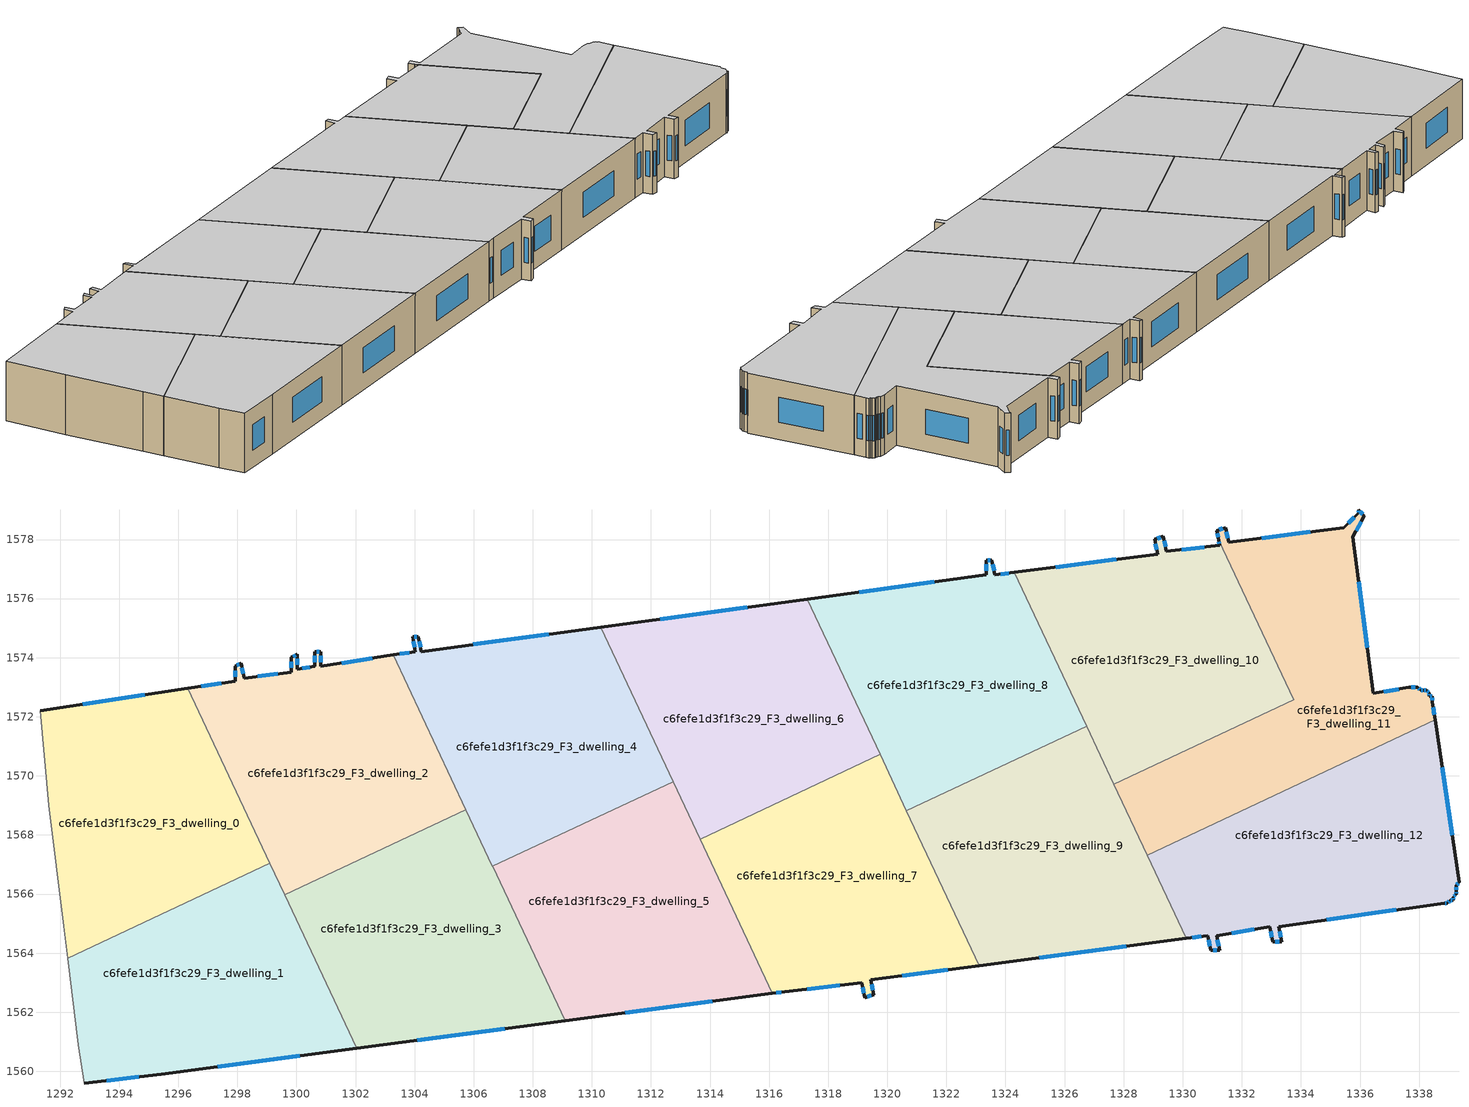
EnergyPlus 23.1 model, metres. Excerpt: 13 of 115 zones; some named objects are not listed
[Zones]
c6fefe1d3f1f3c29_F3_dwelling_0
 floor to c6fefe1d3f1f3c29_F2_dwelling_0 (EU_floor_Construction): 1296.31,1572.96 1299.09,1567.04 1292.25,1563.83 1292.12,1564.9 1291.62,1569.01 1291.32,1572.21 z9
 wall outside (EU_wall_Construction): 1296.31,1572.96 1291.32,1572.21 z9:12
 wall adiabatic (EU_wall_Construction): 1291.32,1572.21 1291.62,1569.01 1292.12,1564.9 1292.25,1563.83 z9:12
 wall to c6fefe1d3f1f3c29_F3_dwelling_1 (EU_wall_Construction): 1292.25,1563.83 1299.09,1567.04 z9:12
 wall to c6fefe1d3f1f3c29_F3_dwelling_2 (EU_wall_Construction): 1299.09,1567.04 1296.31,1572.96 z9:12
 window (EU_Window_Construction): 1294.86,1572.75 1292.77,1572.43 z9.87:11.13
 ceiling to c6fefe1d3f1f3c29_F4_dwelling_0 (EU_floor_Construction): 1299.09,1567.04 1296.31,1572.96 1291.32,1572.21 1291.62,1569.01 1292.12,1564.9 1292.25,1563.83 z12
c6fefe1d3f1f3c29_F3_dwelling_1
 floor to c6fefe1d3f1f3c29_F2_dwelling_1 (EU_floor_Construction): 1299.09,1567.04 1302.03,1560.78 1295.42,1559.9 1292.82,1559.6 1292.62,1560.9 1292.25,1563.83 z9
 wall outside (EU_wall_Construction): 1292.82,1559.6 1295.42,1559.9 1302.03,1560.78 z9:12
 wall adiabatic (EU_wall_Construction): 1292.25,1563.83 1292.62,1560.9 1292.82,1559.6 z9:12
 wall to c6fefe1d3f1f3c29_F3_dwelling_3 (EU_wall_Construction): 1302.03,1560.78 1299.6,1565.97 z9:12
 wall to c6fefe1d3f1f3c29_F3_dwelling_2 (EU_wall_Construction): 1299.6,1565.97 1299.09,1567.04 z9:12
 window (EU_Window_Construction): 1293.57,1559.69 1294.66,1559.81 / 1297.34,1560.15 1300.12,1560.52 z9.87:11.13
 ceiling to c6fefe1d3f1f3c29_F4_dwelling_1 (EU_floor_Construction): 1302.03,1560.78 1299.09,1567.04 1292.25,1563.83 1292.62,1560.9 1292.82,1559.6 1295.42,1559.9 z12
c6fefe1d3f1f3c29_F3_dwelling_10
 floor to c6fefe1d3f1f3c29_F2_dwelling_10 (EU_floor_Construction): 1331.25,1577.8 1331.21,1577.98 1333.75,1572.57 1327.67,1569.71 1324.3,1576.89 1329.15,1577.5 1329.05,1578 1329.35,1578.1 1329.45,1577.6 z9
 wall outside (EU_wall_Construction): 1331.21,1577.98 1331.25,1577.8 1329.45,1577.6 1329.35,1578.1 1329.05,1578 1329.15,1577.5 1324.3,1576.89 z9:12
 wall to c6fefe1d3f1f3c29_F3_dwelling_11 (EU_wall_Construction): 1327.67,1569.71 1333.75,1572.57 1331.21,1577.98 z9:12
 wall to c6fefe1d3f1f3c29_F3_dwelling_8 (EU_wall_Construction): 1324.3,1576.89 1326.74,1571.68 z9:12
 wall to c6fefe1d3f1f3c29_F3_dwelling_9 (EU_wall_Construction): 1326.74,1571.68 1327.67,1569.71 z9:12
 window (EU_Window_Construction): 1330.73,1577.74 1329.97,1577.66 / 1331.22,1577.93 1331.24,1577.85 / 1327.74,1577.32 1325.71,1577.07 / 1329.08,1577.86 1329.12,1577.65 / 1329.26,1578.07 1329.13,1578.03 / 1329.42,1577.75 1329.38,1577.96 z9.87:11.13
 ceiling to c6fefe1d3f1f3c29_F4_dwelling_10 (EU_floor_Construction): 1333.75,1572.57 1331.21,1577.98 1331.25,1577.8 1329.45,1577.6 1329.35,1578.1 1329.05,1578 1329.15,1577.5 1324.3,1576.89 1327.67,1569.71 z12
c6fefe1d3f1f3c29_F3_dwelling_11
 floor to c6fefe1d3f1f3c29_F2_dwelling_11 (EU_floor_Construction): 1336.15,1578.8 1335.75,1578.1 1336.45,1572.8 1337.65,1573 1337.95,1573 1338.05,1572.9 1338.15,1572.9 1338.25,1572.9 1338.35,1572.8 1338.35,1572.7 1338.45,1572.7 1338.45,1572.5 1338.54,1571.89 1328.79,1567.32 1327.67,1569.71 1333.75,1572.57 1331.21,1577.98 1331.15,1578.3 1331.45,1578.4 1331.55,1577.9 1335.45,1578.4 1335.95,1578.9 1335.95,1579 z9
 wall outside (EU_wall_Construction): 1338.54,1571.89 1338.45,1572.5 1338.45,1572.7 1338.35,1572.7 1338.35,1572.8 1338.25,1572.9 1338.15,1572.9 1338.05,1572.9 1337.95,1573 1337.65,1573 1336.45,1572.8 1335.75,1578.1 1336.15,1578.8 1335.95,1579 1335.95,1578.9 1335.45,1578.4 1331.55,1577.9 1331.45,1578.4 1331.15,1578.3 1331.21,1577.98 z9:12
 wall to c6fefe1d3f1f3c29_F3_dwelling_12 (EU_wall_Construction): 1328.79,1567.32 1338.54,1571.89 z9:12
 wall to c6fefe1d3f1f3c29_F3_dwelling_9 (EU_wall_Construction): 1327.67,1569.71 1328.79,1567.32 z9:12
 window (EU_Window_Construction): 1331.17,1578.21 1331.19,1578.07 / 1331.36,1578.37 1331.24,1578.33 / 1331.52,1578.05 1331.48,1578.26 / 1334.32,1578.26 1332.68,1578.05 / 1335.81,1578.76 1335.6,1578.55 / 1335.95,1578.97 1335.95,1578.93 / 1336.09,1578.86 1336.01,1578.94 / 1335.87,1578.3 1336.04,1578.6 / 1336.25,1574.33 1335.95,1576.56 / 1337.3,1572.94 1336.8,1572.85 / 1337.87,1573 1337.74,1573 / 1338.02,1572.93 1337.98,1572.97 / 1338.12,1572.9 1338.08,1572.9 / 1338.22,1572.9 1338.18,1572.9 / 1338.32,1572.82 1338.28,1572.87 / 1338.35,1572.72 1338.35,1572.77 / 1338.42,1572.7 1338.38,1572.7 / 1338.45,1572.55 1338.45,1572.64 / 1338.52,1572.07 1338.48,1572.32 z9.87:11.13
 ceiling to c6fefe1d3f1f3c29_F4_dwelling_11 (EU_floor_Construction): 1338.54,1571.89 1338.45,1572.5 1338.45,1572.7 1338.35,1572.7 1338.35,1572.8 1338.25,1572.9 1338.15,1572.9 1338.05,1572.9 1337.95,1573 1337.65,1573 1336.45,1572.8 1335.75,1578.1 1336.15,1578.8 1335.95,1579 1335.95,1578.9 1335.45,1578.4 1331.55,1577.9 1331.45,1578.4 1331.15,1578.3 1331.21,1577.98 1333.75,1572.57 1327.67,1569.71 1328.79,1567.32 z12
c6fefe1d3f1f3c29_F3_dwelling_12
 floor to c6fefe1d3f1f3c29_F2_dwelling_12 (EU_floor_Construction): 1338.54,1571.89 1339.35,1566.39 1339.25,1566.29 1339.25,1566.09 1339.25,1565.99 1339.15,1565.89 1339.15,1565.79 1339.05,1565.79 1338.95,1565.69 1338.85,1565.69 1333.25,1564.89 1333.35,1564.39 1333.05,1564.39 1332.95,1564.89 1331.14,1564.59 1331.24,1564.09 1330.94,1564.09 1330.84,1564.59 1330.12,1564.5 1328.79,1567.32 z9
 wall outside (EU_wall_Construction): 1330.12,1564.5 1330.84,1564.59 1330.94,1564.09 1331.24,1564.09 1331.14,1564.59 1332.95,1564.89 1333.05,1564.39 1333.35,1564.39 1333.25,1564.89 1338.85,1565.69 1338.95,1565.69 1339.05,1565.79 1339.15,1565.79 1339.15,1565.89 1339.25,1565.99 1339.25,1566.09 1339.25,1566.29 1339.35,1566.39 1338.54,1571.89 z9:12
 wall to c6fefe1d3f1f3c29_F3_dwelling_9 (EU_wall_Construction): 1328.79,1567.32 1330.12,1564.5 z9:12
 window (EU_Window_Construction): 1333.13,1564.39 1333.26,1564.39 / 1332.97,1564.75 1333.02,1564.54 / 1331.67,1564.68 1332.42,1564.81 / 1331.22,1564.24 1331.17,1564.45 / 1331.03,1564.09 1331.16,1564.09 / 1330.87,1564.45 1330.92,1564.24 / 1330.33,1564.52 1330.63,1564.57 / 1339.12,1567.99 1338.78,1570.3 / 1339.28,1566.32 1339.32,1566.36 / 1339.25,1566.15 1339.25,1566.23 / 1339.25,1566.02 1339.25,1566.06 / 1339.18,1565.92 1339.22,1565.96 / 1339.15,1565.82 1339.15,1565.86 / 1339.08,1565.79 1339.12,1565.79 / 1338.98,1565.72 1339.02,1565.76 / 1338.88,1565.69 1338.92,1565.69 / 1334.87,1565.12 1337.23,1565.46 / 1333.32,1564.54 1333.27,1564.75 z9.87:11.13
 ceiling to c6fefe1d3f1f3c29_F4_dwelling_12 (EU_floor_Construction): 1338.95,1565.69 1339.05,1565.79 1339.15,1565.79 1339.15,1565.89 1339.25,1565.99 1339.25,1566.09 1339.25,1566.29 1339.35,1566.39 1338.54,1571.89 1328.79,1567.32 1330.12,1564.5 1330.84,1564.59 1330.94,1564.09 1331.24,1564.09 1331.14,1564.59 1332.95,1564.89 1333.05,1564.39 1333.35,1564.39 1333.25,1564.89 1338.85,1565.69 z12
c6fefe1d3f1f3c29_F3_dwelling_2
 floor to c6fefe1d3f1f3c29_F2_dwelling_2 (EU_floor_Construction): 1303.28,1574.09 1305.74,1568.85 1299.6,1565.97 1296.31,1572.96 1297.92,1573.21 1297.92,1573.71 1298.12,1573.81 1298.22,1573.31 1299.82,1573.51 1299.82,1574.01 1300.03,1574.11 1300.03,1573.61 1300.62,1573.71 1300.62,1574.21 1300.82,1574.21 1300.82,1573.71 z9
 wall outside (EU_wall_Construction): 1303.28,1574.09 1300.82,1573.71 1300.82,1574.21 1300.62,1574.21 1300.62,1573.71 1300.03,1573.61 1300.03,1574.11 1299.82,1574.01 1299.82,1573.51 1298.22,1573.31 1298.12,1573.81 1297.92,1573.71 1297.92,1573.21 1296.31,1572.96 z9:12
 wall to c6fefe1d3f1f3c29_F3_dwelling_3 (EU_wall_Construction): 1299.6,1565.97 1305.74,1568.85 z9:12
 wall to c6fefe1d3f1f3c29_F3_dwelling_4 (EU_wall_Construction): 1305.74,1568.85 1303.28,1574.09 z9:12
 window (EU_Window_Construction): 1300.03,1573.75 1300.03,1573.96 / 1300.45,1573.68 1300.2,1573.64 / 1300.62,1574.06 1300.62,1573.85 / 1300.77,1574.21 1300.68,1574.21 / 1300.82,1573.85 1300.82,1574.06 / 1302.57,1573.98 1301.54,1573.82 / 1297.46,1573.14 1296.78,1573.04 / 1297.92,1573.56 1297.92,1573.35 / 1298.07,1573.78 1297.98,1573.74 / 1298.2,1573.45 1298.15,1573.66 / 1299.36,1573.45 1298.69,1573.37 / 1299.82,1573.86 1299.82,1573.65 / 1299.97,1574.08 1299.88,1574.04 z9.87:11.13
 ceiling to c6fefe1d3f1f3c29_F4_dwelling_2 (EU_floor_Construction): 1305.74,1568.85 1303.28,1574.09 1300.82,1573.71 1300.82,1574.21 1300.62,1574.21 1300.62,1573.71 1300.03,1573.61 1300.03,1574.11 1299.82,1574.01 1299.82,1573.51 1298.22,1573.31 1298.12,1573.81 1297.92,1573.71 1297.92,1573.21 1296.31,1572.96 1299.6,1565.97 z12
c6fefe1d3f1f3c29_F3_dwelling_3
 floor to c6fefe1d3f1f3c29_F2_dwelling_3 (EU_floor_Construction): 1305.74,1568.85 1309.09,1561.71 1302.03,1560.78 1299.6,1565.97 z9
 wall outside (EU_wall_Construction): 1302.03,1560.78 1309.09,1561.71 z9:12
 wall to c6fefe1d3f1f3c29_F3_dwelling_5 (EU_wall_Construction): 1309.09,1561.71 1306.64,1566.94 z9:12
 wall to c6fefe1d3f1f3c29_F3_dwelling_4 (EU_wall_Construction): 1306.64,1566.94 1305.74,1568.85 z9:12
 window (EU_Window_Construction): 1304.08,1561.05 1307.04,1561.44 z9.87:11.13
 ceiling to c6fefe1d3f1f3c29_F4_dwelling_3 (EU_floor_Construction): 1309.09,1561.71 1305.74,1568.85 1299.6,1565.97 1302.03,1560.78 z12
c6fefe1d3f1f3c29_F3_dwelling_4
 floor to c6fefe1d3f1f3c29_F2_dwelling_4 (EU_floor_Construction): 1310.29,1575.03 1312.75,1569.81 1306.64,1566.94 1303.28,1574.09 1304.03,1574.21 1303.93,1574.71 1304.13,1574.71 1304.23,1574.21 z9
 wall outside (EU_wall_Construction): 1310.29,1575.03 1304.23,1574.21 1304.13,1574.71 1303.93,1574.71 1304.03,1574.21 1303.28,1574.09 z9:12
 wall to c6fefe1d3f1f3c29_F3_dwelling_5 (EU_wall_Construction): 1306.64,1566.94 1312.75,1569.81 z9:12
 wall to c6fefe1d3f1f3c29_F3_dwelling_6 (EU_wall_Construction): 1312.75,1569.81 1310.29,1575.03 z9:12
 window (EU_Window_Construction): 1303.81,1574.17 1303.5,1574.12 / 1303.96,1574.56 1304,1574.35 / 1304.07,1574.71 1303.99,1574.71 / 1304.2,1574.35 1304.16,1574.56 / 1308.54,1574.79 1305.99,1574.45 z9.87:11.13
 ceiling to c6fefe1d3f1f3c29_F4_dwelling_4 (EU_floor_Construction): 1312.75,1569.81 1310.29,1575.03 1304.23,1574.21 1304.13,1574.71 1303.93,1574.71 1304.03,1574.21 1303.28,1574.09 1306.64,1566.94 z12
c6fefe1d3f1f3c29_F3_dwelling_5
 floor to c6fefe1d3f1f3c29_F2_dwelling_5 (EU_floor_Construction): 1312.75,1569.81 1316.11,1562.64 1309.09,1561.71 1306.64,1566.94 z9
 wall outside (EU_wall_Construction): 1309.09,1561.71 1316.11,1562.64 z9:12
 wall to c6fefe1d3f1f3c29_F3_dwelling_7 (EU_wall_Construction): 1316.11,1562.64 1313.66,1567.86 z9:12
 wall to c6fefe1d3f1f3c29_F3_dwelling_6 (EU_wall_Construction): 1313.66,1567.86 1312.75,1569.81 z9:12
 window (EU_Window_Construction): 1311.13,1561.98 1314.08,1562.37 z9.87:11.13
 ceiling to c6fefe1d3f1f3c29_F4_dwelling_5 (EU_floor_Construction): 1316.11,1562.64 1312.75,1569.81 1306.64,1566.94 1309.09,1561.71 z12
c6fefe1d3f1f3c29_F3_dwelling_6
 floor to c6fefe1d3f1f3c29_F2_dwelling_6 (EU_floor_Construction): 1317.29,1575.98 1319.76,1570.72 1313.66,1567.86 1310.29,1575.03 z9
 wall outside (EU_wall_Construction): 1317.29,1575.98 1310.29,1575.03 z9:12
 wall to c6fefe1d3f1f3c29_F3_dwelling_7 (EU_wall_Construction): 1313.66,1567.86 1319.76,1570.72 z9:12
 wall to c6fefe1d3f1f3c29_F3_dwelling_8 (EU_wall_Construction): 1319.76,1570.72 1317.29,1575.98 z9:12
 window (EU_Window_Construction): 1315.26,1575.71 1312.32,1575.31 z9.87:11.13
 ceiling to c6fefe1d3f1f3c29_F4_dwelling_6 (EU_floor_Construction): 1319.76,1570.72 1317.29,1575.98 1310.29,1575.03 1313.66,1567.86 z12
c6fefe1d3f1f3c29_F3_dwelling_7
 floor to c6fefe1d3f1f3c29_F2_dwelling_7 (EU_floor_Construction): 1319.76,1570.72 1323.11,1563.58 1319.44,1563.09 1319.54,1562.59 1319.24,1562.5 1319.14,1563 1316.53,1562.7 1316.11,1562.64 1313.66,1567.86 z9
 wall outside (EU_wall_Construction): 1316.11,1562.64 1316.53,1562.7 1319.14,1563 1319.24,1562.5 1319.54,1562.59 1319.44,1563.09 1323.11,1563.58 z9:12
 wall to c6fefe1d3f1f3c29_F3_dwelling_9 (EU_wall_Construction): 1323.11,1563.58 1320.65,1568.82 z9:12
 wall to c6fefe1d3f1f3c29_F3_dwelling_8 (EU_wall_Construction): 1320.65,1568.82 1319.76,1570.72 z9:12
 window (EU_Window_Construction): 1319.51,1562.74 1319.46,1562.95 / 1319.32,1562.52 1319.45,1562.57 / 1319.16,1562.85 1319.21,1562.64 / 1317.29,1562.78 1318.38,1562.91 / 1316.23,1562.66 1316.41,1562.68 / 1320.5,1563.23 1322.04,1563.44 z9.87:11.13
 ceiling to c6fefe1d3f1f3c29_F4_dwelling_7 (EU_floor_Construction): 1323.11,1563.58 1319.76,1570.72 1313.66,1567.86 1316.11,1562.64 1316.53,1562.7 1319.14,1563 1319.24,1562.5 1319.54,1562.59 1319.44,1563.09 z12
c6fefe1d3f1f3c29_F3_dwelling_8
 floor to c6fefe1d3f1f3c29_F2_dwelling_8 (EU_floor_Construction): 1324.3,1576.89 1326.74,1571.68 1320.65,1568.82 1317.29,1575.98 1323.34,1576.8 1323.34,1577.3 1323.54,1577.3 1323.64,1576.8 z9
 wall outside (EU_wall_Construction): 1324.3,1576.89 1323.64,1576.8 1323.54,1577.3 1323.34,1577.3 1323.34,1576.8 1317.29,1575.98 z9:12
 wall to c6fefe1d3f1f3c29_F3_dwelling_9 (EU_wall_Construction): 1320.65,1568.82 1326.74,1571.68 z9:12
 window (EU_Window_Construction): 1321.59,1576.56 1319.04,1576.22 / 1323.34,1577.16 1323.34,1576.95 / 1323.49,1577.3 1323.4,1577.3 / 1323.61,1576.95 1323.57,1577.16 / 1324.11,1576.86 1323.83,1576.83 z9.87:11.13
 ceiling to c6fefe1d3f1f3c29_F4_dwelling_8 (EU_floor_Construction): 1326.74,1571.68 1324.3,1576.89 1323.64,1576.8 1323.54,1577.3 1323.34,1577.3 1323.34,1576.8 1317.29,1575.98 1320.65,1568.82 z12
c6fefe1d3f1f3c29_F3_dwelling_9
 floor to c6fefe1d3f1f3c29_F2_dwelling_9 (EU_floor_Construction): 1326.74,1571.68 1330.12,1564.5 1323.11,1563.58 1320.65,1568.82 z9
 wall outside (EU_wall_Construction): 1323.11,1563.58 1330.12,1564.5 z9:12
 window (EU_Window_Construction): 1325.14,1563.84 1328.08,1564.23 z9.87:11.13
 ceiling to c6fefe1d3f1f3c29_F4_dwelling_9 (EU_floor_Construction): 1330.12,1564.5 1326.74,1571.68 1320.65,1568.82 1323.11,1563.58 z12
[Building]
EU S2 Campaign: North Axis=0; Terrain=City; Solar Distribution=FullExterior
[Site:Location]
Lyon-Bron: Latitude=45.75; Longitude=5; Time Zone=1; Elevation=198
[SizingPeriod:WeatherFileDays]
AnnualSizingPeriod: Begin Month=1; Begin Day of Month=1; End Month=12; End Day of Month=31; Day of Week for Start Day=Monday; Use Weather File Daylight Saving Period=No; Use Weather File Rain and Snow Indicators=No
[MATERIAL]
EU_InternalMass_Material: Roughness=MediumRough; Thickness=0.1; Conductivity=1; Density=1800; Specific Heat=900; Thermal Absorptance=0.9; Solar Absorptance=0.7; Visible Absorptance=0.7
[MATERIAL:NOMASS] Roughness=MediumRough; Thermal Absorptance=0.9; Solar Absorptance=0.7; Visible Absorptance=0.7
Name | Thermal Resistance
EU_wall_NoMass | 1.15691
EU_floor_NoMass | 1.78277
[WINDOWMATERIAL:SIMPLEGLAZINGSYSTEM]
EU_Window_SimpleGlazing: UFactor=2.71266; Solar Heat Gain Coefficient=0.75; Visible Transmittance=0.75
[CONSTRUCTION]
EU_wall_Construction: EU_wall_NoMass
EU_floor_Construction: EU_floor_NoMass
EU_Window_Construction: EU_Window_SimpleGlazing
EU_InternalMass_Construction: EU_InternalMass_Material
[ZONE] Type=1; Multiplier=1; Ceiling Height=autocalculate; Floor Area=autocalculate; Part of Total Floor Area=Yes
Name | Volume
c6fefe1d3f1f3c29_F3_dwelling_0; c6fefe1d3f1f3c29_F3_dwelling_11 | 138.667
c6fefe1d3f1f3c29_F3_dwelling_1 | 138.658
c6fefe1d3f1f3c29_F3_dwelling_10 | 138.665
c6fefe1d3f1f3c29_F3_dwelling_12 | 138.656
c6fefe1d3f1f3c29_F3_dwelling_2; c6fefe1d3f1f3c29_F3_dwelling_8 | 138.68
c6fefe1d3f1f3c29_F3_dwelling_3; c6fefe1d3f1f3c29_F3_dwelling_7 | 138.661
c6fefe1d3f1f3c29_F3_dwelling_4 | 138.67
c6fefe1d3f1f3c29_F3_dwelling_5 | 138.681
c6fefe1d3f1f3c29_F3_dwelling_6 | 138.677
c6fefe1d3f1f3c29_F3_dwelling_9 | 138.691
[INTERNALMASS] Construction=EU_InternalMass_Construction
Name | Zone or ZoneList | Surface Area
c6fefe1d3f1f3c29_F3_dwelling_0_EU_InternalMass | c6fefe1d3f1f3c29_F3_dwelling_0 | 46.2227
c6fefe1d3f1f3c29_F3_dwelling_1_EU_InternalMass | c6fefe1d3f1f3c29_F3_dwelling_1 | 46.2198
c6fefe1d3f1f3c29_F3_dwelling_2_EU_InternalMass | c6fefe1d3f1f3c29_F3_dwelling_2 | 46.2266
c6fefe1d3f1f3c29_F3_dwelling_3_EU_InternalMass | c6fefe1d3f1f3c29_F3_dwelling_3 | 46.2187
c6fefe1d3f1f3c29_F3_dwelling_4_EU_InternalMass | c6fefe1d3f1f3c29_F3_dwelling_4 | 46.2217
c6fefe1d3f1f3c29_F3_dwelling_5_EU_InternalMass | c6fefe1d3f1f3c29_F3_dwelling_5 | 46.2257
c6fefe1d3f1f3c29_F3_dwelling_6_EU_InternalMass | c6fefe1d3f1f3c29_F3_dwelling_6 | 46.2247
c6fefe1d3f1f3c29_F3_dwelling_7_EU_InternalMass | c6fefe1d3f1f3c29_F3_dwelling_7 | 46.2204
c6fefe1d3f1f3c29_F3_dwelling_8_EU_InternalMass | c6fefe1d3f1f3c29_F3_dwelling_8 | 46.2261
c6fefe1d3f1f3c29_F3_dwelling_9_EU_InternalMass | c6fefe1d3f1f3c29_F3_dwelling_9 | 46.2294
c6fefe1d3f1f3c29_F3_dwelling_10_EU_InternalMass | c6fefe1d3f1f3c29_F3_dwelling_10 | 46.2204
c6fefe1d3f1f3c29_F3_dwelling_11_EU_InternalMass | c6fefe1d3f1f3c29_F3_dwelling_11 | 46.2229
c6fefe1d3f1f3c29_F3_dwelling_12_EU_InternalMass | c6fefe1d3f1f3c29_F3_dwelling_12 | 46.2197
[OTHEREQUIPMENT] Fuel Type=Electricity; Design Level Calculation Method=Watts/Area; Power per Zone Floor Area=1; Fraction Latent=0; Fraction Radiant=0; Fraction Lost=0; Carbon Dioxide Generation Rate=0; EndUse Subcategory=EU_Step8_InternalGains
Name | Zone or ZoneList or Space or SpaceList | Schedule
EU_Step8_InternalGain_c6fefe1d3f1f3c29_F3_dwelling_0_f000 | c6fefe1d3f1f3c29_F3_dwelling_0 | EU_Step8_GainSchedule_c6fefe1d3f1f3c29_F3_dwelling_0_f000
EU_Step8_InternalGain_c6fefe1d3f1f3c29_F3_dwelling_1_f000 | c6fefe1d3f1f3c29_F3_dwelling_1 | EU_Step8_GainSchedule_c6fefe1d3f1f3c29_F3_dwelling_1_f000
EU_Step8_InternalGain_c6fefe1d3f1f3c29_F3_dwelling_2_f000 | c6fefe1d3f1f3c29_F3_dwelling_2 | EU_Step8_GainSchedule_c6fefe1d3f1f3c29_F3_dwelling_2_f000
EU_Step8_InternalGain_c6fefe1d3f1f3c29_F3_dwelling_3_f000 | c6fefe1d3f1f3c29_F3_dwelling_3 | EU_Step8_GainSchedule_c6fefe1d3f1f3c29_F3_dwelling_3_f000
EU_Step8_InternalGain_c6fefe1d3f1f3c29_F3_dwelling_4_f000 | c6fefe1d3f1f3c29_F3_dwelling_4 | EU_Step8_GainSchedule_c6fefe1d3f1f3c29_F3_dwelling_4_f000
EU_Step8_InternalGain_c6fefe1d3f1f3c29_F3_dwelling_5_f000 | c6fefe1d3f1f3c29_F3_dwelling_5 | EU_Step8_GainSchedule_c6fefe1d3f1f3c29_F3_dwelling_5_f000
EU_Step8_InternalGain_c6fefe1d3f1f3c29_F3_dwelling_6_f000 | c6fefe1d3f1f3c29_F3_dwelling_6 | EU_Step8_GainSchedule_c6fefe1d3f1f3c29_F3_dwelling_6_f000
EU_Step8_InternalGain_c6fefe1d3f1f3c29_F3_dwelling_7_f000 | c6fefe1d3f1f3c29_F3_dwelling_7 | EU_Step8_GainSchedule_c6fefe1d3f1f3c29_F3_dwelling_7_f000
EU_Step8_InternalGain_c6fefe1d3f1f3c29_F3_dwelling_8_f000 | c6fefe1d3f1f3c29_F3_dwelling_8 | EU_Step8_GainSchedule_c6fefe1d3f1f3c29_F3_dwelling_8_f000
EU_Step8_InternalGain_c6fefe1d3f1f3c29_F3_dwelling_9_f000 | c6fefe1d3f1f3c29_F3_dwelling_9 | EU_Step8_GainSchedule_c6fefe1d3f1f3c29_F3_dwelling_9_f000
EU_Step8_InternalGain_c6fefe1d3f1f3c29_F3_dwelling_10_f000 | c6fefe1d3f1f3c29_F3_dwelling_10 | EU_Step8_GainSchedule_c6fefe1d3f1f3c29_F3_dwelling_10_f000
EU_Step8_InternalGain_c6fefe1d3f1f3c29_F3_dwelling_11_f000 | c6fefe1d3f1f3c29_F3_dwelling_11 | EU_Step8_GainSchedule_c6fefe1d3f1f3c29_F3_dwelling_11_f000
EU_Step8_InternalGain_c6fefe1d3f1f3c29_F3_dwelling_12_f000 | c6fefe1d3f1f3c29_F3_dwelling_12 | EU_Step8_GainSchedule_c6fefe1d3f1f3c29_F3_dwelling_12_f000
[ZONEVENTILATION:DESIGNFLOWRATE] Schedule=EU_AlwaysOn; Design Flow Rate Calculation Method=AirChanges/Hour; Air Changes per Hour=0.551728; Ventilation Type=Natural; Fan Pressure Rise=0; Fan Total Efficiency=1; Constant Term Coefficient=1; Temperature Term Coefficient=0; Velocity Term Coefficient=0; Velocity Squared Term Coefficient=0; Minimum Indoor Temperature=-100; Maximum Indoor Temperature=100; Delta Temperature=-100; Minimum Outdoor Temperature=-100; Maximum Outdoor Temperature=100; Maximum Wind Speed=40
Name | Zone or ZoneList or Space or SpaceList
EU_ConstantAir_c6fefe1d3f1f3c29_F3_dwelling_0 | c6fefe1d3f1f3c29_F3_dwelling_0
EU_ConstantAir_c6fefe1d3f1f3c29_F3_dwelling_1 | c6fefe1d3f1f3c29_F3_dwelling_1
EU_ConstantAir_c6fefe1d3f1f3c29_F3_dwelling_2 | c6fefe1d3f1f3c29_F3_dwelling_2
EU_ConstantAir_c6fefe1d3f1f3c29_F3_dwelling_3 | c6fefe1d3f1f3c29_F3_dwelling_3
EU_ConstantAir_c6fefe1d3f1f3c29_F3_dwelling_4 | c6fefe1d3f1f3c29_F3_dwelling_4
EU_ConstantAir_c6fefe1d3f1f3c29_F3_dwelling_5 | c6fefe1d3f1f3c29_F3_dwelling_5
EU_ConstantAir_c6fefe1d3f1f3c29_F3_dwelling_6 | c6fefe1d3f1f3c29_F3_dwelling_6
EU_ConstantAir_c6fefe1d3f1f3c29_F3_dwelling_7 | c6fefe1d3f1f3c29_F3_dwelling_7
EU_ConstantAir_c6fefe1d3f1f3c29_F3_dwelling_8 | c6fefe1d3f1f3c29_F3_dwelling_8
EU_ConstantAir_c6fefe1d3f1f3c29_F3_dwelling_9 | c6fefe1d3f1f3c29_F3_dwelling_9
EU_ConstantAir_c6fefe1d3f1f3c29_F3_dwelling_10 | c6fefe1d3f1f3c29_F3_dwelling_10
EU_ConstantAir_c6fefe1d3f1f3c29_F3_dwelling_11 | c6fefe1d3f1f3c29_F3_dwelling_11
EU_ConstantAir_c6fefe1d3f1f3c29_F3_dwelling_12 | c6fefe1d3f1f3c29_F3_dwelling_12
[HVACTEMPLATE:ZONE:IDEALLOADSAIRSYSTEM] System Availability Schedule=EU_AlwaysOn; Maximum Heating Supply Air Temperature=50; Minimum Cooling Supply Air Temperature=13; Maximum Heating Supply Air Humidity Ratio=0.0156; Minimum Cooling Supply Air Humidity Ratio=0.0077; Heating Limit=NoLimit; Cooling Limit=NoLimit; Heating Availability Schedule=EU_AlwaysOn; Cooling Availability Schedule=EU_CoolingOff; Dehumidification Control Type=ConstantSensibleHeatRatio; Cooling Sensible Heat Ratio=0.7; Dehumidification Setpoint=60; Humidification Control Type=None; Humidification Setpoint=30; Outdoor Air Method=None; Outdoor Air Flow Rate per Person=0.00944; Outdoor Air Flow Rate per Zone Floor Area=0; Outdoor Air Flow Rate per Zone=0; Demand Controlled Ventilation Type=None; Outdoor Air Economizer Type=NoEconomizer; Heat Recovery Type=None; Sensible Heat Recovery Effectiveness=0.7; Latent Heat Recovery Effectiveness=0.65
Name | Template Thermostat
c6fefe1d3f1f3c29_F3_dwelling_0 | EU_HeatOnly_c6fefe1d3f1f3c29_F3_dwelling_0
c6fefe1d3f1f3c29_F3_dwelling_1 | EU_HeatOnly_c6fefe1d3f1f3c29_F3_dwelling_1
c6fefe1d3f1f3c29_F3_dwelling_2 | EU_HeatOnly_c6fefe1d3f1f3c29_F3_dwelling_2
c6fefe1d3f1f3c29_F3_dwelling_3 | EU_HeatOnly_c6fefe1d3f1f3c29_F3_dwelling_3
c6fefe1d3f1f3c29_F3_dwelling_4 | EU_HeatOnly_c6fefe1d3f1f3c29_F3_dwelling_4
c6fefe1d3f1f3c29_F3_dwelling_5 | EU_HeatOnly_c6fefe1d3f1f3c29_F3_dwelling_5
c6fefe1d3f1f3c29_F3_dwelling_6 | EU_HeatOnly_c6fefe1d3f1f3c29_F3_dwelling_6
c6fefe1d3f1f3c29_F3_dwelling_7 | EU_HeatOnly_c6fefe1d3f1f3c29_F3_dwelling_7
c6fefe1d3f1f3c29_F3_dwelling_8 | EU_HeatOnly_c6fefe1d3f1f3c29_F3_dwelling_8
c6fefe1d3f1f3c29_F3_dwelling_9 | EU_HeatOnly_c6fefe1d3f1f3c29_F3_dwelling_9
c6fefe1d3f1f3c29_F3_dwelling_10 | EU_HeatOnly_c6fefe1d3f1f3c29_F3_dwelling_10
c6fefe1d3f1f3c29_F3_dwelling_11 | EU_HeatOnly_c6fefe1d3f1f3c29_F3_dwelling_11
c6fefe1d3f1f3c29_F3_dwelling_12 | EU_HeatOnly_c6fefe1d3f1f3c29_F3_dwelling_12
[SIZING:ZONE] Zone Cooling Design Supply Air Temperature Input Method=SupplyAirTemperature; Zone Cooling Design Supply Air Temperature=13; Zone Heating Design Supply Air Temperature Input Method=SupplyAirTemperature; Zone Heating Design Supply Air Temperature=50; Zone Cooling Design Supply Air Humidity Ratio=0.008; Zone Heating Design Supply Air Humidity Ratio=0.008; Cooling Design Air Flow Method=DesignDay; Cooling Design Air Flow Rate=0; Cooling Minimum Air Flow per Zone Floor Area=0.000762; Cooling Minimum Air Flow=0; Cooling Minimum Air Flow Fraction=0.2; Heating Design Air Flow Method=DesignDay; Heating Design Air Flow Rate=0; Heating Maximum Air Flow per Zone Floor Area=0.002032; Heating Maximum Air Flow=0.141576; Heating Maximum Air Flow Fraction=0.3; Account for Dedicated Outdoor Air System=No; Dedicated Outdoor Air System Control Strategy=NeutralSupplyAir; Dedicated Outdoor Air Low Setpoint Temperature for Design=autosize; Dedicated Outdoor Air High Setpoint Temperature for Design=autosize; Zone Load Sizing Method=Sensible Load Only No Latent Load; Zone Latent Cooling Design Supply Air Humidity Ratio Input Method=HumidityRatioDifference; Zone Cooling Design Supply Air Humidity Ratio Difference=0.005; Zone Latent Heating Design Supply Air Humidity Ratio Input Method=HumidityRatioDifference; Zone Humidification Design Supply Air Humidity Ratio Difference=0.005
c6fefe1d3f1f3c29_F3_dwelling_0; c6fefe1d3f1f3c29_F3_dwelling_1; c6fefe1d3f1f3c29_F3_dwelling_2; c6fefe1d3f1f3c29_F3_dwelling_3; c6fefe1d3f1f3c29_F3_dwelling_4; c6fefe1d3f1f3c29_F3_dwelling_5; c6fefe1d3f1f3c29_F3_dwelling_6; c6fefe1d3f1f3c29_F3_dwelling_7; c6fefe1d3f1f3c29_F3_dwelling_8; c6fefe1d3f1f3c29_F3_dwelling_9; c6fefe1d3f1f3c29_F3_dwelling_10; c6fefe1d3f1f3c29_F3_dwelling_11; c6fefe1d3f1f3c29_F3_dwelling_12
[SCHEDULE:CONSTANT]
Name | Hourly Value
EU_AlwaysOn | 1
EU_CoolingOff | 0
[SCHEDULE:FILE] Column Number=1; Rows to Skip at Top=0; Number of Hours of Data=8760; Column Separator=Comma; Interpolate to Timestep=No; Minutes per Item=60; Adjust Schedule for Daylight Savings=Yes
Name | File
EU_Step8_GainSchedule_c6fefe1d3f1f3c29_F3_dwelling_0_f000 | ../../schedules/c6fefe1d3f1f3c29/c6fefe1d3f1f3c29_F3_dwelling_0_f000_gain.csv
EU_Step8_GainSchedule_c6fefe1d3f1f3c29_F3_dwelling_1_f000 | ../../schedules/c6fefe1d3f1f3c29/c6fefe1d3f1f3c29_F3_dwelling_1_f000_gain.csv
EU_Step8_GainSchedule_c6fefe1d3f1f3c29_F3_dwelling_2_f000 | ../../schedules/c6fefe1d3f1f3c29/c6fefe1d3f1f3c29_F3_dwelling_2_f000_gain.csv
EU_Step8_GainSchedule_c6fefe1d3f1f3c29_F3_dwelling_3_f000 | ../../schedules/c6fefe1d3f1f3c29/c6fefe1d3f1f3c29_F3_dwelling_3_f000_gain.csv
EU_Step8_GainSchedule_c6fefe1d3f1f3c29_F3_dwelling_4_f000 | ../../schedules/c6fefe1d3f1f3c29/c6fefe1d3f1f3c29_F3_dwelling_4_f000_gain.csv
EU_Step8_GainSchedule_c6fefe1d3f1f3c29_F3_dwelling_5_f000 | ../../schedules/c6fefe1d3f1f3c29/c6fefe1d3f1f3c29_F3_dwelling_5_f000_gain.csv
EU_Step8_GainSchedule_c6fefe1d3f1f3c29_F3_dwelling_6_f000 | ../../schedules/c6fefe1d3f1f3c29/c6fefe1d3f1f3c29_F3_dwelling_6_f000_gain.csv
EU_Step8_GainSchedule_c6fefe1d3f1f3c29_F3_dwelling_7_f000 | ../../schedules/c6fefe1d3f1f3c29/c6fefe1d3f1f3c29_F3_dwelling_7_f000_gain.csv
EU_Step8_GainSchedule_c6fefe1d3f1f3c29_F3_dwelling_8_f000 | ../../schedules/c6fefe1d3f1f3c29/c6fefe1d3f1f3c29_F3_dwelling_8_f000_gain.csv
EU_Step8_GainSchedule_c6fefe1d3f1f3c29_F3_dwelling_9_f000 | ../../schedules/c6fefe1d3f1f3c29/c6fefe1d3f1f3c29_F3_dwelling_9_f000_gain.csv
EU_Step8_GainSchedule_c6fefe1d3f1f3c29_F3_dwelling_10_f000 | ../../schedules/c6fefe1d3f1f3c29/c6fefe1d3f1f3c29_F3_dwelling_10_f000_gain.csv
EU_Step8_GainSchedule_c6fefe1d3f1f3c29_F3_dwelling_11_f000 | ../../schedules/c6fefe1d3f1f3c29/c6fefe1d3f1f3c29_F3_dwelling_11_f000_gain.csv
EU_Step8_GainSchedule_c6fefe1d3f1f3c29_F3_dwelling_12_f000 | ../../schedules/c6fefe1d3f1f3c29/c6fefe1d3f1f3c29_F3_dwelling_12_f000_gain.csv
